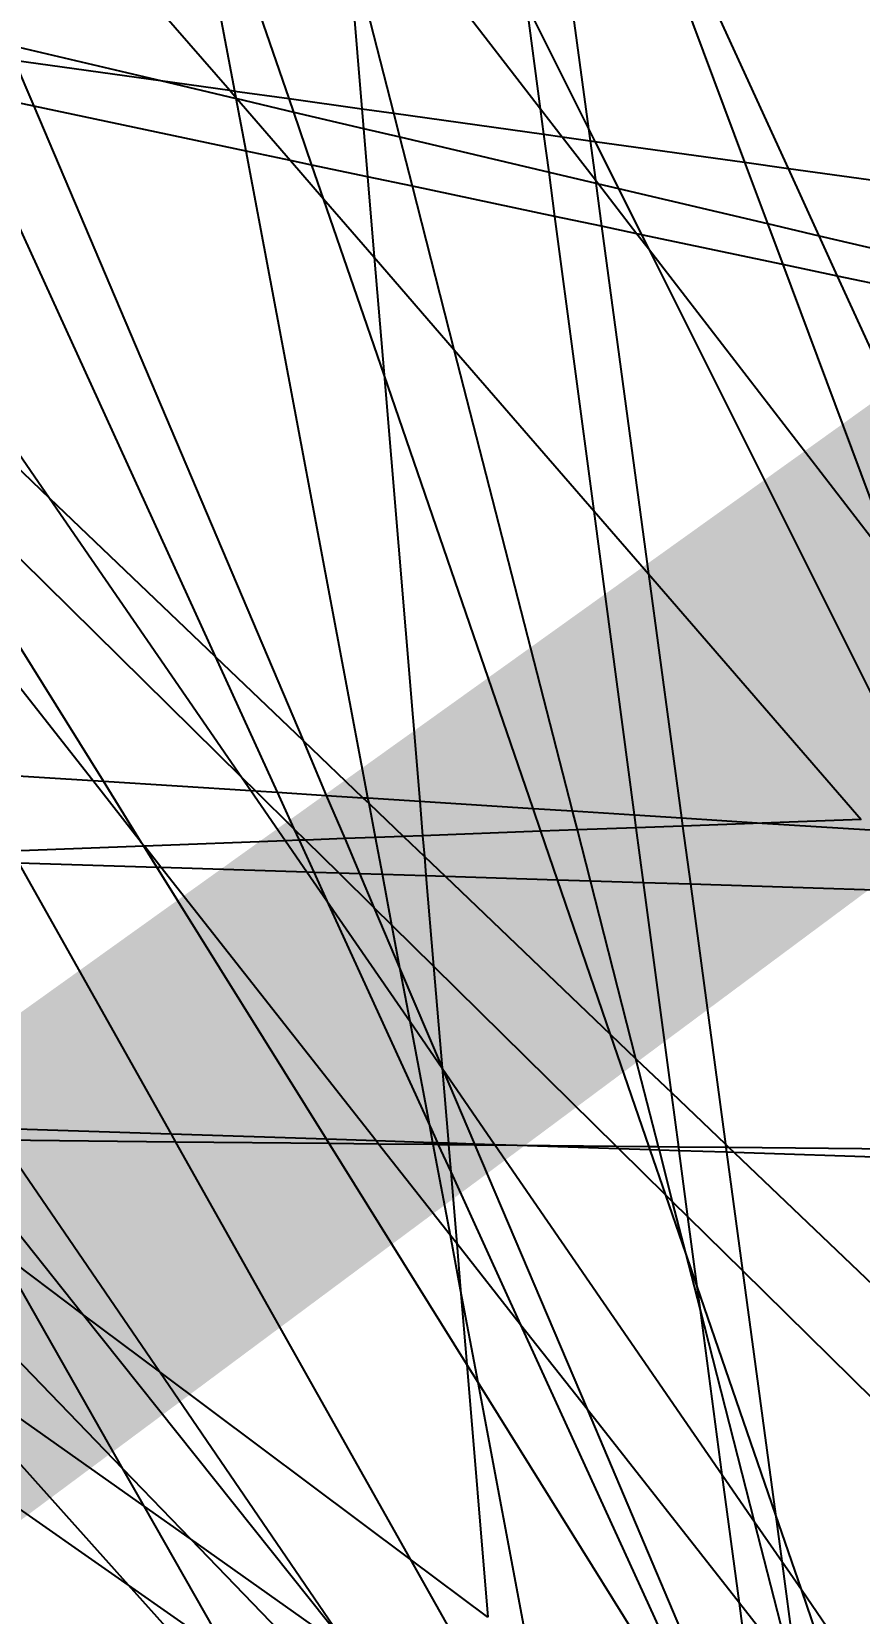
# Model space of a CAD drawing. Header units: metres. Extents: x 0 to 1324930, y 0 to 1631912.
# Drawn here: x 253725.97 to 253728.92, y 1630721.11 to 1630726.75 of the extents above; entities that cross this region are included whole.
import ezdxf

# ---------------------------------------------------------------- set-up
doc = ezdxf.new("R2010")
doc.units = ezdxf.units.M
doc.header["$MEASUREMENT"] = 0
doc.layers.add('limites_parcelles', color=7, linetype='Continuous')
doc.layers.add('Numero_TF', color=7, linetype='Continuous', lineweight=0)
doc.styles.add('Style-Arial', font='arial.ttf')

msp = doc.modelspace()

# ---------------------------------------------------------------- linework, layer by layer
at = {"layer": 'limites_parcelles'}
for p, q in [((253726.10983, 1630727.18803), (253726.67208, 1630726.53932)), ((253726.69052, 1630726.53675), (253726.5799, 1630727.12376)), ((253726.88416, 1630726.5097), (253726.67767, 1630727.11039)), ((253727.09477, 1630727.05336), (253727.1433, 1630726.47351)), ((253727.25709, 1630726.45762), (253727.10471, 1630727.052)), ((253727.36127, 1630727.01692), (253727.7808, 1630726.47334)), ((253727.87814, 1630726.94624), (253727.95157, 1630726.40235)), ((253727.7808, 1630726.47334), (253727.73175, 1630726.84183)), ((253727.73175, 1630726.84183), (253727.95157, 1630726.40235)), ((253728.281, 1630726.89116), (253728.50812, 1630726.2829)), ((253728.66423, 1630726.2611), (253728.38246, 1630726.87729)), ((253724.91257, 1630726.70655), (253726.02924, 1630725.08662)), ((253725.88005, 1630726.70207), (253726.42536, 1630726.57378)), ((253725.9036, 1630726.64665), (253725.97333, 1630726.48255)), ((253725.9036, 1630726.64665), (253726.42536, 1630726.57378)), ((253726.42536, 1630726.57378), (253726.69551, 1630726.51022)), ((253726.42536, 1630726.57378), (253726.67208, 1630726.53932)), ((253725.69739, 1630726.54082), (253726.62071, 1630724.52168)), ((253725.97333, 1630726.48255), (253725.69739, 1630726.54082)), ((253726.67208, 1630726.53932), (253726.69502, 1630726.51285)), ((253726.67208, 1630726.53932), (253726.69052, 1630726.53675)), ((253726.69502, 1630726.51285), (253726.69052, 1630726.53675)), ((253726.69052, 1630726.53675), (253726.88416, 1630726.5097)), ((253726.69551, 1630726.51022), (253726.69502, 1630726.51285)), ((253726.69502, 1630726.51285), (253726.69775, 1630726.5097)), ((253726.73087, 1630726.32258), (253726.69551, 1630726.51022)), ((253726.69551, 1630726.51022), (253726.69775, 1630726.5097)), ((253726.69775, 1630726.5097), (253726.88884, 1630726.28922)), ((253726.69775, 1630726.5097), (253726.90057, 1630726.46198)), ((253726.90057, 1630726.46198), (253726.88416, 1630726.5097)), ((253726.88416, 1630726.5097), (253727.1433, 1630726.47351)), ((253725.97333, 1630726.48255), (253726.93352, 1630724.22289)), ((253726.73087, 1630726.32258), (253725.97333, 1630726.48255)), ((253726.96552, 1630726.27303), (253726.90057, 1630726.46198)), ((253726.90057, 1630726.46198), (253727.14916, 1630726.4035)), ((253727.1433, 1630726.47351), (253727.14916, 1630726.4035)), ((253727.1433, 1630726.47351), (253727.25709, 1630726.45762)), ((253727.27878, 1630726.37301), (253727.25709, 1630726.45762)), ((253727.25709, 1630726.45762), (253727.79285, 1630726.3828)), ((253727.79285, 1630726.3828), (253727.7808, 1630726.47334)), ((253727.7808, 1630726.47334), (253727.85766, 1630726.37375)), ((253727.14916, 1630726.4035), (253727.16358, 1630726.23121)), ((253727.14916, 1630726.4035), (253727.27878, 1630726.37301)), ((253727.95157, 1630726.40235), (253727.95731, 1630726.35983)), ((253727.95157, 1630726.40235), (253727.974, 1630726.3575)), ((253727.32381, 1630726.19737), (253727.27878, 1630726.37301)), ((253727.27878, 1630726.37301), (253727.81081, 1630726.24785)), ((253727.81081, 1630726.24785), (253727.79285, 1630726.3828)), ((253727.79285, 1630726.3828), (253727.85766, 1630726.37375)), ((253727.85766, 1630726.37375), (253727.97616, 1630726.22019)), ((253727.85766, 1630726.37375), (253727.95731, 1630726.35983)), ((253727.95731, 1630726.35983), (253727.97616, 1630726.22019)), ((253727.95731, 1630726.35983), (253727.974, 1630726.3575)), ((253727.974, 1630726.3575), (253728.05793, 1630726.18971)), ((253727.974, 1630726.3575), (253728.50812, 1630726.2829)), ((253727.16521, 1630724.01774), (253726.73087, 1630726.32258)), ((253726.88884, 1630726.28922), (253726.73087, 1630726.32258)), ((253726.88884, 1630726.28922), (253727.0067, 1630726.15324)), ((253726.96552, 1630726.27303), (253726.88884, 1630726.28922)), ((253728.50812, 1630726.2829), (253728.58963, 1630726.06462)), ((253728.50812, 1630726.2829), (253728.66423, 1630726.2611)), ((253727.0067, 1630726.15324), (253726.96552, 1630726.27303)), ((253727.16358, 1630726.23121), (253726.96552, 1630726.27303)), ((253727.16358, 1630726.23121), (253727.18757, 1630725.94457)), ((253727.32381, 1630726.19737), (253727.16358, 1630726.23121)), ((253727.8318, 1630726.0901), (253727.81081, 1630726.24785)), ((253727.81081, 1630726.24785), (253727.97773, 1630726.20858)), ((253727.97616, 1630726.22019), (253727.97773, 1630726.20858)), ((253727.97616, 1630726.22019), (253727.98677, 1630726.20645)), ((253728.7739, 1630726.02127), (253728.66423, 1630726.2611)), ((253728.66423, 1630726.2611), (253729.15473, 1630726.1926)), ((253727.47307, 1630725.61516), (253727.32381, 1630726.19737)), ((253727.8318, 1630726.0901), (253727.32381, 1630726.19737)), ((253727.97773, 1630726.20858), (253727.99848, 1630726.05491)), ((253727.97773, 1630726.20858), (253727.98677, 1630726.20645)), ((253727.98677, 1630726.20645), (253728.12422, 1630726.02836)), ((253727.98677, 1630726.20645), (253728.05793, 1630726.18971)), ((253728.05793, 1630726.18971), (253728.14033, 1630726.02495)), ((253728.05793, 1630726.18971), (253728.58963, 1630726.06462)), ((253724.94946, 1630726.11797), (253726.02924, 1630725.08662)), ((253727.22268, 1630725.52496), (253727.0067, 1630726.15324)), ((253727.0067, 1630726.15324), (253727.18757, 1630725.94457)), ((253727.97155, 1630725.04003), (253727.8318, 1630726.0901)), ((253727.99848, 1630726.05491), (253727.8318, 1630726.0901)), ((253727.99848, 1630726.05491), (253728.16576, 1630724.81596)), ((253728.12422, 1630726.02836), (253727.99848, 1630726.05491)), ((253728.58963, 1630726.06462), (253728.64417, 1630725.91856)), ((253728.58963, 1630726.06462), (253728.7739, 1630726.02127)), ((253728.12422, 1630726.02836), (253728.16517, 1630725.97529)), ((253728.14033, 1630726.02495), (253728.12422, 1630726.02836)), ((253728.14033, 1630726.02495), (253728.16517, 1630725.97529)), ((253728.64417, 1630725.91856), (253728.14033, 1630726.02495)), ((253728.83975, 1630725.87726), (253728.7739, 1630726.02127)), ((253728.7739, 1630726.02127), (253729.22582, 1630725.91496)), ((253727.18757, 1630725.94457), (253727.22268, 1630725.52496)), ((253727.18757, 1630725.94457), (253727.47307, 1630725.61516)), ((253728.16517, 1630725.97529), (253729.17758, 1630723.95116)), ((253728.16517, 1630725.97529), (253729.05212, 1630724.82606)), ((253728.64417, 1630725.91856), (253729.05212, 1630724.82606)), ((253728.83975, 1630725.87726), (253728.64417, 1630725.91856)), ((253729.71063, 1630723.97282), (253728.83975, 1630725.87726)), ((253729.25809, 1630725.78892), (253728.83975, 1630725.87726)), ((253726.18402, 1630724.07998), (253724.87798, 1630725.74045)), ((253727.89446, 1630723.97148), (253727.47307, 1630725.61516)), ((253727.47307, 1630725.61516), (253727.97155, 1630725.04003)), ((253727.22268, 1630725.52496), (253727.34981, 1630724.00603)), ((253727.75365, 1630723.98041), (253727.22268, 1630725.52496)), ((253726.22162, 1630724.07759), (253725.41553, 1630725.37047)), ((253725.41553, 1630725.37047), (253726.71584, 1630724.09058)), ((253726.02924, 1630725.08662), (253726.71584, 1630724.09058)), ((253726.02924, 1630725.08662), (253726.62071, 1630724.52168)), ((253728.11563, 1630723.95745), (253727.97155, 1630725.04003)), ((253727.97155, 1630725.04003), (253728.16576, 1630724.81596)), ((253728.16576, 1630724.81596), (253728.2831, 1630723.94683)), ((253728.16576, 1630724.81596), (253728.92351, 1630723.94169)), ((253726.62071, 1630724.52168), (253726.84177, 1630724.03826)), ((253726.62071, 1630724.52168), (253726.93352, 1630724.22289)), ((253726.93352, 1630724.22289), (253727.01669, 1630724.02716)), ((253726.93352, 1630724.22289), (253727.1471, 1630724.01889)), ((253725.73816, 1630724.10826), (253726.18402, 1630724.07998)), ((253726.3582, 1630723.85854), (253726.18402, 1630724.07998)), ((253726.18402, 1630724.07998), (253726.22162, 1630724.07759)), ((253726.3582, 1630723.85854), (253726.22162, 1630724.07759)), ((253726.22162, 1630724.07759), (253726.7478, 1630724.04422)), ((253726.71584, 1630724.09058), (253726.7478, 1630724.04422)), ((253726.71584, 1630724.09058), (253726.76399, 1630724.04319)), ((253726.7478, 1630724.04422), (253726.87123, 1630723.86516)), ((253726.7478, 1630724.04422), (253726.76399, 1630724.04319)), ((253726.76399, 1630724.04319), (253726.90132, 1630723.90802)), ((253726.76399, 1630724.04319), (253726.84177, 1630724.03826)), ((253726.84177, 1630724.03826), (253726.90132, 1630723.90802)), ((253726.84177, 1630724.03826), (253727.01669, 1630724.02716)), ((253727.01669, 1630724.02716), (253727.08218, 1630723.87303)), ((253727.01669, 1630724.02716), (253727.1471, 1630724.01889)), ((253727.1471, 1630724.01889), (253727.16892, 1630723.99804)), ((253727.1471, 1630724.01889), (253727.16521, 1630724.01774)), ((253727.16892, 1630723.99804), (253727.16521, 1630724.01774)), ((253727.16521, 1630724.01774), (253727.34981, 1630724.00603)), ((253727.19171, 1630723.87711), (253727.16892, 1630723.99804)), ((253727.16892, 1630723.99804), (253727.29163, 1630723.88084)), ((253727.34981, 1630724.00603), (253727.36007, 1630723.88339)), ((253727.34981, 1630724.00603), (253727.75365, 1630723.98041)), ((253727.7816, 1630723.89911), (253727.75365, 1630723.98041)), ((253727.75365, 1630723.98041), (253727.89446, 1630723.97148)), ((253727.91177, 1630723.90396), (253727.89446, 1630723.97148)), ((253727.89446, 1630723.97148), (253728.11563, 1630723.95745)), ((253726.90132, 1630723.90802), (253726.92009, 1630723.86698)), ((253726.90132, 1630723.90802), (253726.94217, 1630723.86781)), ((253728.12171, 1630723.91179), (253727.91177, 1630723.90396)), ((253728.12171, 1630723.91179), (253728.11563, 1630723.95745)), ((253728.11563, 1630723.95745), (253728.2831, 1630723.94683)), ((253728.287, 1630723.91795), (253728.12171, 1630723.91179)), ((253728.14769, 1630723.71659), (253728.12171, 1630723.91179)), ((253728.2831, 1630723.94683), (253728.287, 1630723.91795)), ((253728.2831, 1630723.94683), (253728.57117, 1630723.92855)), ((253728.57117, 1630723.92855), (253728.287, 1630723.91795)), ((253728.287, 1630723.91795), (253728.3149, 1630723.7113)), ((253728.92351, 1630723.94169), (253728.57117, 1630723.92855)), ((253728.57117, 1630723.92855), (253728.95606, 1630723.90414)), ((253726.36582, 1630723.84631), (253726.3582, 1630723.85854)), ((253726.36776, 1630723.84639), (253726.3582, 1630723.85854)), ((253726.87123, 1630723.86516), (253726.36776, 1630723.84639)), ((253726.92009, 1630723.86698), (253726.87123, 1630723.86516)), ((253726.87123, 1630723.86516), (253726.94751, 1630723.75451)), ((253726.94217, 1630723.86781), (253726.92009, 1630723.86698)), ((253726.92009, 1630723.86698), (253726.97187, 1630723.75374)), ((253727.08218, 1630723.87303), (253726.94217, 1630723.86781)), ((253726.94217, 1630723.86781), (253727.06092, 1630723.75092)), ((253727.19171, 1630723.87711), (253727.08218, 1630723.87303)), ((253727.08218, 1630723.87303), (253727.13506, 1630723.74858)), ((253727.29163, 1630723.88084), (253727.19171, 1630723.87711)), ((253727.21642, 1630723.74601), (253727.19171, 1630723.87711)), ((253727.36007, 1630723.88339), (253727.29163, 1630723.88084)), ((253727.29163, 1630723.88084), (253727.36625, 1630723.80956)), ((253727.7816, 1630723.89911), (253727.36007, 1630723.88339)), ((253727.36007, 1630723.88339), (253727.36625, 1630723.80956)), ((253727.91177, 1630723.90396), (253727.7816, 1630723.89911)), ((253727.84101, 1630723.72628), (253727.7816, 1630723.89911)), ((253727.95828, 1630723.72257), (253727.91177, 1630723.90396)), ((253726.36582, 1630723.84631), (253725.89551, 1630723.82878)), ((253726.36776, 1630723.84639), (253726.36582, 1630723.84631)), ((253726.41252, 1630723.77141), (253726.36582, 1630723.84631)), ((253726.42709, 1630723.77095), (253726.36776, 1630723.84639)), ((253727.36625, 1630723.80956), (253727.37198, 1630723.7411)), ((253727.36625, 1630723.80956), (253727.44019, 1630723.73894)), ((253725.91903, 1630723.787), (253726.46363, 1630722.81971)), ((253725.91903, 1630723.787), (253726.41252, 1630723.77141)), ((253727.0171, 1630722.80174), (253726.41252, 1630723.77141)), ((253726.41252, 1630723.77141), (253726.42709, 1630723.77095)), ((253727.19394, 1630722.796), (253726.42709, 1630723.77095)), ((253726.42709, 1630723.77095), (253726.94751, 1630723.75451)), ((253726.94751, 1630723.75451), (253727.01883, 1630723.65104)), ((253726.94751, 1630723.75451), (253726.97187, 1630723.75374)), ((253726.97187, 1630723.75374), (253727.01883, 1630723.65104)), ((253726.97187, 1630723.75374), (253727.06092, 1630723.75092)), ((253727.06092, 1630723.75092), (253727.18666, 1630723.62716)), ((253727.06092, 1630723.75092), (253727.13506, 1630723.74858)), ((253727.13506, 1630723.74858), (253727.18666, 1630723.62716)), ((253727.13506, 1630723.74858), (253727.21642, 1630723.74601)), ((253727.25069, 1630723.56413), (253727.21642, 1630723.74601)), ((253727.21642, 1630723.74601), (253727.37198, 1630723.7411)), ((253727.37198, 1630723.7411), (253727.39901, 1630723.41815)), ((253727.37198, 1630723.7411), (253727.44019, 1630723.73894)), ((253727.44019, 1630723.73894), (253728.03048, 1630723.17512)), ((253727.44019, 1630723.73894), (253727.84101, 1630723.72628)), ((253728.03048, 1630723.17512), (253727.84101, 1630723.72628)), ((253727.84101, 1630723.72628), (253727.95828, 1630723.72257)), ((253728.12072, 1630723.08892), (253727.95828, 1630723.72257)), ((253727.95828, 1630723.72257), (253728.14769, 1630723.71659)), ((253728.24731, 1630722.96801), (253728.14769, 1630723.71659)), ((253728.14769, 1630723.71659), (253728.3149, 1630723.7113)), ((253728.3149, 1630723.7113), (253728.44012, 1630722.78385)), ((253728.3149, 1630723.7113), (253729.14595, 1630723.68504)), ((253727.01883, 1630723.65104), (253727.38536, 1630722.8495)), ((253727.01883, 1630723.65104), (253727.31538, 1630723.22084)), ((253727.18666, 1630723.62716), (253727.28038, 1630723.40661)), ((253727.18666, 1630723.62716), (253727.25069, 1630723.56413)), ((253727.28038, 1630723.40661), (253727.25069, 1630723.56413)), ((253727.25069, 1630723.56413), (253727.39901, 1630723.41815)), ((253727.31538, 1630723.22084), (253727.28038, 1630723.40661)), ((253727.28038, 1630723.40661), (253727.42931, 1630723.05612)), ((253727.39901, 1630723.41815), (253727.42931, 1630723.05612)), ((253727.39901, 1630723.41815), (253728.05125, 1630722.77615)), ((253727.38536, 1630722.8495), (253727.31538, 1630723.22084)), ((253727.31538, 1630723.22084), (253727.42936, 1630723.0555)), ((253728.16803, 1630722.77499), (253728.03048, 1630723.17512)), ((253728.03048, 1630723.17512), (253728.12072, 1630723.08892)), ((253728.20129, 1630722.77466), (253728.12072, 1630723.08892)), ((253728.12072, 1630723.08892), (253728.24731, 1630722.96801)), ((253727.42931, 1630723.05612), (253727.42936, 1630723.0555)), ((253727.42931, 1630723.05612), (253727.42992, 1630723.05469)), ((253727.42936, 1630723.0555), (253727.45178, 1630722.78763)), ((253727.42936, 1630723.0555), (253727.42992, 1630723.05469)), ((253727.42992, 1630723.05469), (253727.54468, 1630722.78462)), ((253727.42992, 1630723.05469), (253727.61772, 1630722.78225)), ((253728.27314, 1630722.77395), (253728.24731, 1630722.96801)), ((253728.24731, 1630722.96801), (253728.44012, 1630722.78385)), ((253726.46363, 1630722.81971), (253725.82997, 1630722.84028)), ((253727.39668, 1630722.78942), (253727.38536, 1630722.8495)), ((253727.38536, 1630722.8495), (253727.41308, 1630722.78889)), ((253726.14777, 1630722.17851), (253725.65209, 1630722.8)), ((253725.85892, 1630722.79794), (253726.42308, 1630721.97284)), ((253726.47936, 1630722.79178), (253725.85892, 1630722.79794)), ((253726.46363, 1630722.81971), (253726.47936, 1630722.79178)), ((253727.0171, 1630722.80174), (253726.46363, 1630722.81971)), ((253726.47936, 1630722.79178), (253727.31599, 1630721.30578)), ((253727.02671, 1630722.78634), (253726.47936, 1630722.79178)), ((253727.02671, 1630722.78634), (253727.0171, 1630722.80174)), ((253727.19394, 1630722.796), (253727.0171, 1630722.80174)), ((253727.51781, 1630721.99867), (253727.02671, 1630722.78634)), ((253727.20292, 1630722.78458), (253727.02671, 1630722.78634)), ((253727.20292, 1630722.78458), (253727.19394, 1630722.796)), ((253727.39668, 1630722.78942), (253727.19394, 1630722.796)), ((253727.45893, 1630722.4591), (253727.20292, 1630722.78458)), ((253727.39796, 1630722.78265), (253727.20292, 1630722.78458)), ((253727.39796, 1630722.78265), (253727.39668, 1630722.78942)), ((253727.41308, 1630722.78889), (253727.39668, 1630722.78942)), ((253727.45893, 1630722.4591), (253727.39796, 1630722.78265)), ((253727.41602, 1630722.78247), (253727.39796, 1630722.78265)), ((253727.41308, 1630722.78889), (253727.41602, 1630722.78247)), ((253727.45178, 1630722.78763), (253727.41308, 1630722.78889)), ((253727.41602, 1630722.78247), (253727.46032, 1630722.68558)), ((253727.45224, 1630722.78211), (253727.41602, 1630722.78247)), ((253727.45178, 1630722.78763), (253727.45224, 1630722.78211)), ((253727.54468, 1630722.78462), (253727.45178, 1630722.78763)), ((253727.45224, 1630722.78211), (253727.46032, 1630722.68558)), ((253727.54614, 1630722.78117), (253727.45224, 1630722.78211)), ((253727.54468, 1630722.78462), (253727.54614, 1630722.78117)), ((253727.61772, 1630722.78225), (253727.54468, 1630722.78462)), ((253727.54614, 1630722.78117), (253727.94628, 1630721.8395)), ((253727.61896, 1630722.78045), (253727.54614, 1630722.78117)), ((253727.61772, 1630722.78225), (253727.61896, 1630722.78045)), ((253727.69703, 1630722.77967), (253727.61772, 1630722.78225)), ((253727.61896, 1630722.78045), (253728.42859, 1630721.60594)), ((253727.69703, 1630722.77967), (253727.61896, 1630722.78045)), ((253728.05963, 1630722.7679), (253727.69703, 1630722.77967)), ((253728.05125, 1630722.77615), (253727.69703, 1630722.77967)), ((253728.44012, 1630722.78385), (253728.44168, 1630722.77227)), ((253728.44012, 1630722.78385), (253728.45235, 1630722.77217)), ((253728.05125, 1630722.77615), (253728.05963, 1630722.7679)), ((253728.16803, 1630722.77499), (253728.05125, 1630722.77615)), ((253728.05963, 1630722.7679), (253728.22715, 1630722.60302)), ((253728.17172, 1630722.76426), (253728.05963, 1630722.7679)), ((253728.17172, 1630722.76426), (253728.16803, 1630722.77499)), ((253728.20129, 1630722.77466), (253728.16803, 1630722.77499)), ((253728.22715, 1630722.60302), (253728.17172, 1630722.76426)), ((253728.20423, 1630722.76321), (253728.17172, 1630722.76426)), ((253728.20423, 1630722.76321), (253728.20129, 1630722.77466)), ((253728.27314, 1630722.77395), (253728.20129, 1630722.77466)), ((253728.25142, 1630722.57913), (253728.20423, 1630722.76321)), ((253728.27488, 1630722.76092), (253728.20423, 1630722.76321)), ((253728.27488, 1630722.76092), (253728.27314, 1630722.77395)), ((253728.44168, 1630722.77227), (253728.27314, 1630722.77395)), ((253728.30625, 1630722.52516), (253728.27488, 1630722.76092)), ((253728.44396, 1630722.75543), (253728.27488, 1630722.76092)), ((253728.44168, 1630722.77227), (253728.44396, 1630722.75543)), ((253728.45235, 1630722.77217), (253728.44168, 1630722.77227)), ((253728.44396, 1630722.75543), (253728.50091, 1630722.33355)), ((253728.47079, 1630722.75456), (253728.44396, 1630722.75543)), ((253728.45235, 1630722.77217), (253728.47079, 1630722.75456)), ((253729.77386, 1630722.75903), (253728.45235, 1630722.77217)), ((253728.47079, 1630722.75456), (253730.54143, 1630720.77677)), ((253729.79763, 1630722.71149), (253728.47079, 1630722.75456)), ((253727.46032, 1630722.68558), (253727.4817, 1630722.43016)), ((253727.46032, 1630722.68558), (253727.70964, 1630722.14036)), ((253728.29853, 1630722.39535), (253728.22715, 1630722.60302)), ((253728.22715, 1630722.60302), (253728.25142, 1630722.57913)), ((253728.29853, 1630722.39535), (253728.25142, 1630722.57913)), ((253728.25142, 1630722.57913), (253728.30625, 1630722.52516)), ((253725.40007, 1630722.54963), (253726.29092, 1630721.62744)), ((253728.33932, 1630722.27673), (253728.30625, 1630722.52516)), ((253728.30625, 1630722.52516), (253728.50091, 1630722.33355)), ((253727.49553, 1630722.26489), (253727.45893, 1630722.4591)), ((253727.4817, 1630722.43016), (253727.45893, 1630722.4591)), ((253726.29092, 1630721.62744), (253725.84954, 1630722.40131)), ((253726.14777, 1630722.17851), (253725.84954, 1630722.40131)), ((253727.4817, 1630722.43016), (253727.49553, 1630722.26489)), ((253727.70964, 1630722.14036), (253727.4817, 1630722.43016)), ((253728.35051, 1630722.19263), (253728.29853, 1630722.39535)), ((253728.33932, 1630722.27673), (253728.29853, 1630722.39535)), ((253728.50091, 1630722.33355), (253728.61807, 1630721.46585)), ((253728.50091, 1630722.33355), (253730.69605, 1630720.17291)), ((253728.35051, 1630722.19263), (253728.33932, 1630722.27673)), ((253728.61807, 1630721.46585), (253728.33932, 1630722.27673)), ((253727.49553, 1630722.26489), (253727.51781, 1630721.99867)), ((253727.55778, 1630721.93456), (253727.49553, 1630722.26489)), ((253727.0915, 1630720.99525), (253726.14777, 1630722.17851)), ((253726.42308, 1630721.97284), (253726.14777, 1630722.17851)), ((253728.42859, 1630721.60594), (253728.35051, 1630722.19263)), ((253728.54374, 1630721.43889), (253728.35051, 1630722.19263)), ((253727.70964, 1630722.14036), (253728.48047, 1630720.45469)), ((253727.94628, 1630721.8395), (253727.70964, 1630722.14036)), ((253726.31098, 1630721.21333), (253725.52804, 1630722.08657)), ((253726.36676, 1630721.49448), (253725.52804, 1630722.08657)), ((253727.51781, 1630721.99867), (253727.59313, 1630721.09874)), ((253727.55778, 1630721.93456), (253727.51781, 1630721.99867)), ((253726.42308, 1630721.97284), (253727.0915, 1630720.99525)), ((253727.31599, 1630721.30578), (253726.42308, 1630721.97284)), ((253727.7353, 1630720.99253), (253727.55778, 1630721.93456)), ((253728.48047, 1630720.45469), (253727.55778, 1630721.93456)), ((253727.94628, 1630721.8395), (253728.57169, 1630720.3677)), ((253728.4894, 1630721.14899), (253727.94628, 1630721.8395)), ((253726.31098, 1630721.21333), (253725.56146, 1630721.73726)), ((253726.36676, 1630721.49448), (253726.29092, 1630721.62744)), ((253726.29092, 1630721.62744), (253726.53217, 1630721.37771)), ((253728.4894, 1630721.14899), (253728.42859, 1630721.60594)), ((253728.42859, 1630721.60594), (253728.54374, 1630721.43889)), ((253726.67041, 1630720.96209), (253726.36676, 1630721.49448)), ((253726.53217, 1630721.37771), (253726.36676, 1630721.49448)), ((253728.68028, 1630720.90632), (253728.54374, 1630721.43889)), ((253728.54374, 1630721.43889), (253728.6407, 1630721.29824)), ((253728.61807, 1630721.46585), (253728.6407, 1630721.29824)), ((253728.71049, 1630721.197), (253728.61807, 1630721.46585)), ((253726.53217, 1630721.37771), (253727.48108, 1630720.39543)), ((253727.10788, 1630720.97129), (253726.53217, 1630721.37771)), ((253727.31599, 1630721.30578), (253727.62116, 1630720.76374)), ((253727.59313, 1630721.09874), (253727.31599, 1630721.30578)), ((253728.6407, 1630721.29824), (253728.69637, 1630720.88586)), ((253728.6407, 1630721.29824), (253728.71049, 1630721.197)), ((253726.90497, 1630720.55085), (253726.31098, 1630721.21333)), ((253726.67041, 1630720.96209), (253726.31098, 1630721.21333)), ((253728.59578, 1630720.3497), (253728.4894, 1630721.14899)), ((253728.68028, 1630720.90632), (253728.4894, 1630721.14899)), ((253728.91145, 1630720.61242), (253728.71049, 1630721.197)), ((253728.71049, 1630721.197), (253730.03649, 1630719.2734))]:
    msp.add_line(p, q, dxfattribs=at)

# ---------------------------------------------------------------- texts
at = {"layer": 'numero_tf', "color": 4, "linetype": 'Continuous', "lineweight": 0, "style": 'Style-Arial'}
msp.add_text('TF 1136', height=15, dxfattribs=at).set_placement((253680.81149, 1630710.67048))

doc.saveas('drawing.dxf')
